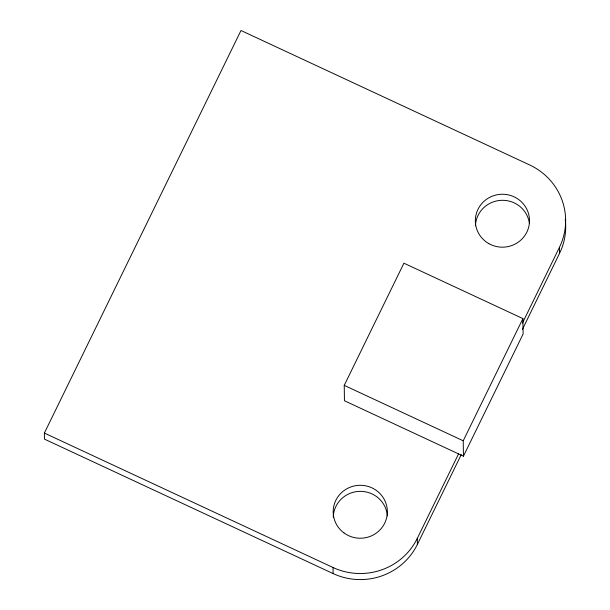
<?xml version="1.0" encoding="UTF-8"?>
<svg xmlns="http://www.w3.org/2000/svg" width="610" height="610" viewBox="0 0 610 610"><rect width="100%" height="100%" fill="white"/><g stroke="black" fill="none" stroke-linecap="round" stroke-linejoin="round"><path stroke-width="0.91" d="M461.297 454.511L417.4 544.394A63.219 61.762 -0.8 0 1 333.113 573.575L44.454 439.124L44.37 433.062L240.988 30.5L529.655 164.952A63.219 61.762 -0.8 0 1 559.469 247.286L559.553 253.341L522.343 329.53M344.238 385.367L403.919 263.185L522.907 318.603L523.121 333.99L463.44 456.181L344.452 400.755L344.238 385.367L463.226 440.786L463.44 456.181M463.226 440.786L522.907 318.603M417.4 544.394L417.316 538.333L458.552 453.901M522.396 323.186L559.469 247.286M44.37 433.062L333.029 567.513A63.219 61.762 -0.8 0 0 417.316 538.333M333.029 567.513L333.113 573.575M565.249 219.226A63.219 61.762 -0.8 0 1 559.553 253.341M475.434 225.784A27.092 26.474 -0.8 0 1 501.321 200.324A27.092 26.474 -0.8 0 1 529.388 223.443M333.266 517.173A27.092 26.474 -0.8 0 1 359.687 491.355A27.092 26.474 -0.8 0 1 387.365 515.854M343.941 532.896A27.092 26.474 -0.8 0 0 387.152 514.992A27.092 26.474 -0.8 0 0 349.698 487.39A27.092 26.474 -0.8 0 0 343.941 532.896M488.747 243.573A27.092 26.474 -0.8 0 0 529.51 220.835A27.092 26.474 -0.8 0 0 489.007 197.724A27.092 26.474 -0.8 0 0 488.747 243.573"/></g></svg>
